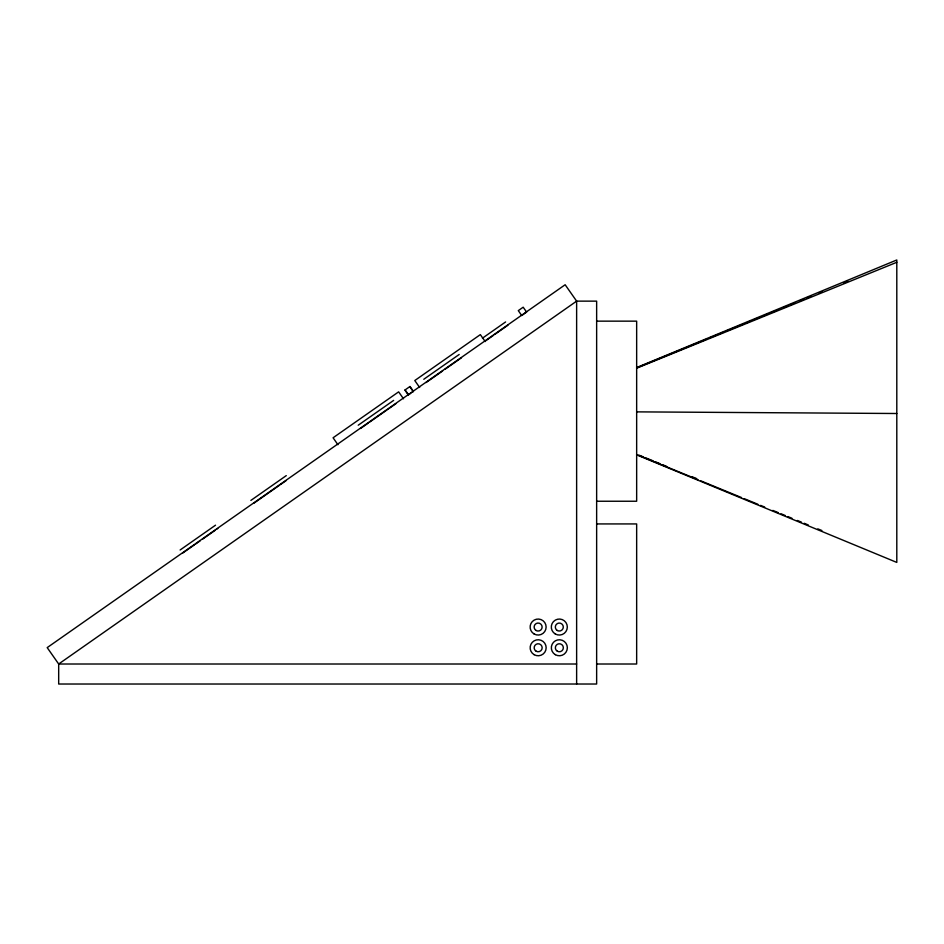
<?xml version="1.0" encoding="UTF-8"?>
<svg xmlns="http://www.w3.org/2000/svg" width="944" height="944" viewBox="0 0 944 944"><rect width="100%" height="100%" fill="white"/><g stroke="black" fill="none" stroke-linecap="round" stroke-linejoin="round"><path stroke-width="1.42" d="M180.127 549.986L215.527 525.183M250.88 500.414L286.28 475.611M358.236 425.201L393.636 400.398M423.785 379.276L459.185 354.472M482.467 338.164L505.606 321.951M182.416 553.255L194.476 544.818M195.538 544.074L200.116 540.865M202.405 539.26L215.444 530.115M217.214 528.888L217.816 528.463M253.783 503.27L279.731 485.086M280.639 484.449L286.209 480.543M360.525 428.482L368.467 422.924M369.375 422.275L387.075 409.873M387.996 409.236L395.925 403.678M410.923 393.176L408.563 394.828L405.118 389.907M412.245 392.244L413.425 391.418L410.003 386.485L404.893 390.061L408.339 394.981M426.086 382.544L442.642 370.957M444.931 369.352L461.486 357.752M485.617 340.843L493.641 335.226M494.786 334.424L507.896 325.232M524.097 313.892L521.737 315.532L518.291 310.623L523.177 307.201L526.622 312.11M524.722 313.443L526.41 312.263M636.657 367.546L896.8 259.978L896.8 562.423L636.657 454.855M636.657 367.877L707.481 338.813M710.207 337.692L723.824 332.099M726.55 330.99L744.261 323.721M746.987 322.6L751.07 320.925M753.796 319.804L760.604 317.007M763.33 315.898L767.413 314.222M770.139 313.101L778.304 309.75M783.756 307.508L787.839 305.832M790.565 304.711L794.647 303.036M800.099 300.806L804.182 299.13M806.908 298.009L810.99 296.333M819.168 292.982L821.894 291.861M843.688 282.917L847.771 281.241M636.657 368.207L896.8 262.29M596.643 321.149L636.657 321.149L636.657 501.24L596.643 501.24M596.856 523.932L636.657 523.932L636.657 664.01L596.856 664.01M576.631 664.01L58.681 664.01L47.2 647.619L565.149 284.746L576.631 301.136L576.631 684.022M636.657 411.867L896.8 413.507M639.383 455.291L643.478 456.955M646.192 458.064L653.012 460.837M655.726 461.946L659.821 463.61M662.535 464.719L666.629 466.383M692.507 476.921L696.589 478.584M636.657 454.524L697.946 479.67M700.672 480.791L741.536 497.559M744.261 498.68L757.879 504.261M760.604 505.382L764.687 507.058M772.865 510.421L778.304 512.651M781.03 513.772L785.113 515.448M787.839 516.569L791.933 518.244M797.373 520.474L801.456 522.15M804.182 523.271L808.276 524.947M817.811 528.864L821.894 530.54M485.204 341.551L480.343 334.613L414.782 380.538L419.643 387.477M409.779 386.639L413.224 391.559M403.501 398.793L398.639 391.854L333.079 437.78L337.94 444.718M576.631 301.136L58.681 664.01L58.681 684.022L596.643 684.022L596.643 301.136L576.631 301.136M536.121 630.509A4 4 0 0 0 542.127 627.052A4 4 0 0 0 536.121 623.583A4 4 0 0 0 536.121 630.509M534.127 633.979A8 8 0 0 0 546.128 627.052A8 8 0 0 0 534.127 620.114A8 8 0 0 0 534.127 633.979M557.314 630.509A4 4 0 0 0 563.308 627.052A4 4 0 0 0 557.314 623.583A4 4 0 0 0 557.314 630.509M555.308 633.979A8 8 0 0 0 567.32 627.052A8 8 0 0 0 555.308 620.114A8 8 0 0 0 555.308 633.979M536.157 651.218A4 4 0 0 0 542.163 647.761A4 4 0 0 0 536.157 644.292A4 4 0 0 0 536.157 651.218M534.151 654.688A8 8 0 0 0 546.163 647.761A8 8 0 0 0 534.151 640.823A8 8 0 0 0 534.151 654.688M557.338 651.218A4 4 0 0 0 563.344 647.761A4 4 0 0 0 557.338 644.292A4 4 0 0 0 557.338 651.218M555.343 654.688A8 8 0 0 0 567.344 647.761A8 8 0 0 0 555.343 640.823A8 8 0 0 0 555.343 654.688"/></g></svg>
